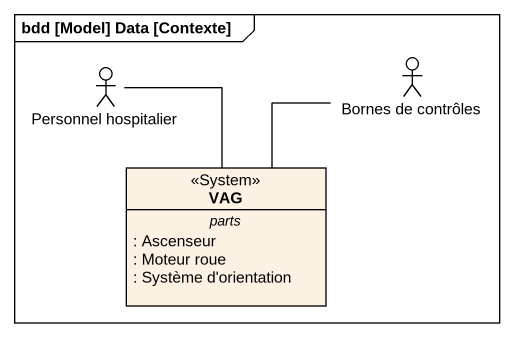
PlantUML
@startuml
mainframe bdd [Model] Data [Contexte]
allowmixing
hide circle
hide empty members
actor "Personnel hospitalier" as Personnel_hospitalier
actor "Bornes de contrôles" as Bornes_de_contrôles
class VAG <<System>> {
  -- parts --
  : Ascenseur
  : Moteur roue
  : Système d'orientation
}
Personnel_hospitalier -- VAG
Bornes_de_contrôles -- VAG
@enduml
